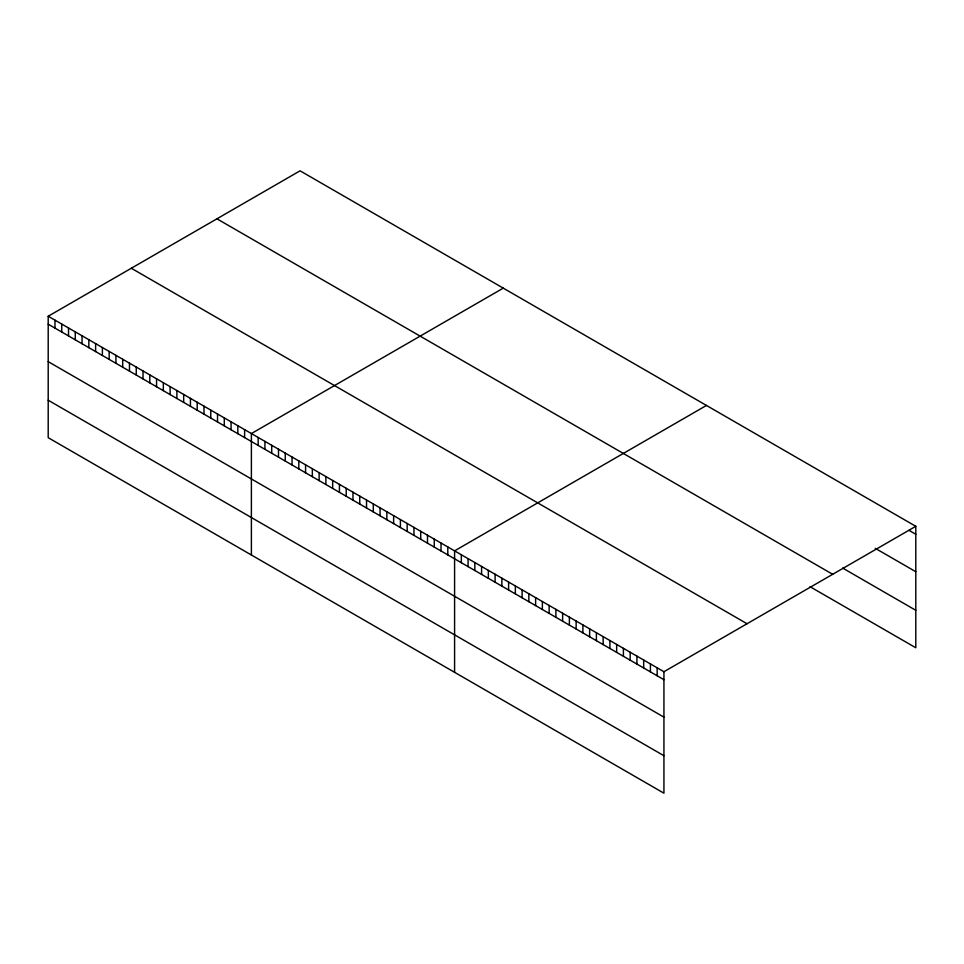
<?xml version="1.0" encoding="UTF-8"?>
<svg xmlns="http://www.w3.org/2000/svg" width="964" height="964" viewBox="0 0 964 964"><rect width="100%" height="100%" fill="white"/><g stroke="black" fill="none" stroke-linecap="round" stroke-linejoin="round"><path stroke-width="1.45" d="M48.2 316.24L663.931 671.727L663.931 793.179L48.2 437.692L48.2 316.24L300.069 170.821L915.8 526.308L915.8 647.76L810.001 586.678M503.256 288.14L251.387 433.559L251.387 554.999M706.455 405.446L454.586 550.866L454.586 672.306M663.931 671.727L915.8 526.308M909.052 530.357L915.8 534.261M875.276 548.323L915.8 571.712M842.644 568.061L915.8 610.308M216.948 218.816L832.679 574.303M131.321 268.257L747.052 623.744M48.2 324.193L663.931 679.68M48.2 361.645L663.931 717.132M48.2 400.229L663.931 755.716M657.171 667.835L657.171 675.776M650.423 663.931L650.423 671.884M643.675 660.039L643.675 667.98M636.915 656.135L636.915 664.088M630.167 652.23L630.167 660.183M623.407 648.338L623.407 656.279M616.659 644.434L616.659 652.387M609.899 640.542L609.899 648.483M603.151 636.638L603.151 644.591M596.403 632.746L596.403 640.686M589.643 628.841L589.643 636.794M582.895 624.949L582.895 632.89M576.135 621.045L576.135 628.998M569.387 617.141L569.387 625.094M562.627 613.249L562.627 621.19M555.879 609.344L555.879 617.297M549.131 605.452L549.131 613.393M542.371 601.548L542.371 609.501M535.623 597.656L535.623 605.597M528.862 593.752L528.862 601.705M522.114 589.86L522.114 597.801M515.354 585.955L515.354 593.896M508.606 582.051L508.606 590.004M501.858 578.159L501.858 586.1M495.098 574.255L495.098 582.208M488.35 570.363L488.35 578.304M481.59 566.458L481.59 574.411M474.842 562.566L474.842 570.507M468.082 558.662L468.082 566.615M461.334 554.758L461.334 562.711M447.802 546.95L447.802 554.903M441.03 543.045L441.03 550.986M434.258 539.129L434.258 547.082M427.486 535.225L427.486 543.166M420.714 531.309L420.714 539.262M413.942 527.404L413.942 535.345M407.169 523.488L407.169 531.441M400.397 519.584L400.397 527.525M393.625 515.668L393.625 523.621M386.853 511.764L386.853 519.704M380.081 507.847L380.081 515.8M373.309 503.943L373.309 511.884M366.537 500.027L366.537 507.98M359.753 496.123L359.753 504.064M352.981 492.206L352.981 500.159M346.209 488.302L346.209 496.243M339.436 484.386L339.436 492.339M332.664 480.482L332.664 488.423M325.892 476.565L325.892 484.518M319.12 472.661L319.12 480.602M312.348 468.745L312.348 476.698M305.576 464.841L305.576 472.782M298.804 460.925L298.804 468.878M292.032 457.02L292.032 464.961M285.26 453.104L285.26 461.057M278.488 449.2L278.488 457.141M271.715 445.284L271.715 453.237M264.931 441.379L264.931 449.32M258.159 437.463L258.159 445.416M244.615 429.643L244.615 437.596M237.843 425.739L237.843 433.68M231.071 421.822L231.071 429.775M224.299 417.918L224.299 425.859M217.527 414.002L217.527 421.955M210.755 410.086L210.755 418.039M203.982 406.181L203.982 414.134M197.21 402.265L197.21 410.218M190.438 398.361L190.438 406.302M183.666 394.445L183.666 402.398M176.882 390.541L176.882 398.481M170.11 386.624L170.11 394.577M163.338 382.72L163.338 390.661M156.566 378.804L156.566 386.757M149.794 374.9L149.794 382.841M143.021 370.983L143.021 378.936M136.249 367.079L136.249 375.02M129.477 363.163L129.477 371.116M122.705 359.259L122.705 367.2M115.933 355.342L115.933 363.295M109.161 351.438L109.161 359.379M102.389 347.522L102.389 355.475M95.617 343.618L95.617 351.559M88.833 339.702L88.833 347.655M82.061 335.797L82.061 343.738M75.288 331.881L75.288 339.834M68.516 327.977L68.516 335.918M61.744 324.061L61.744 332.014M54.972 320.156L54.972 328.097"/></g></svg>
